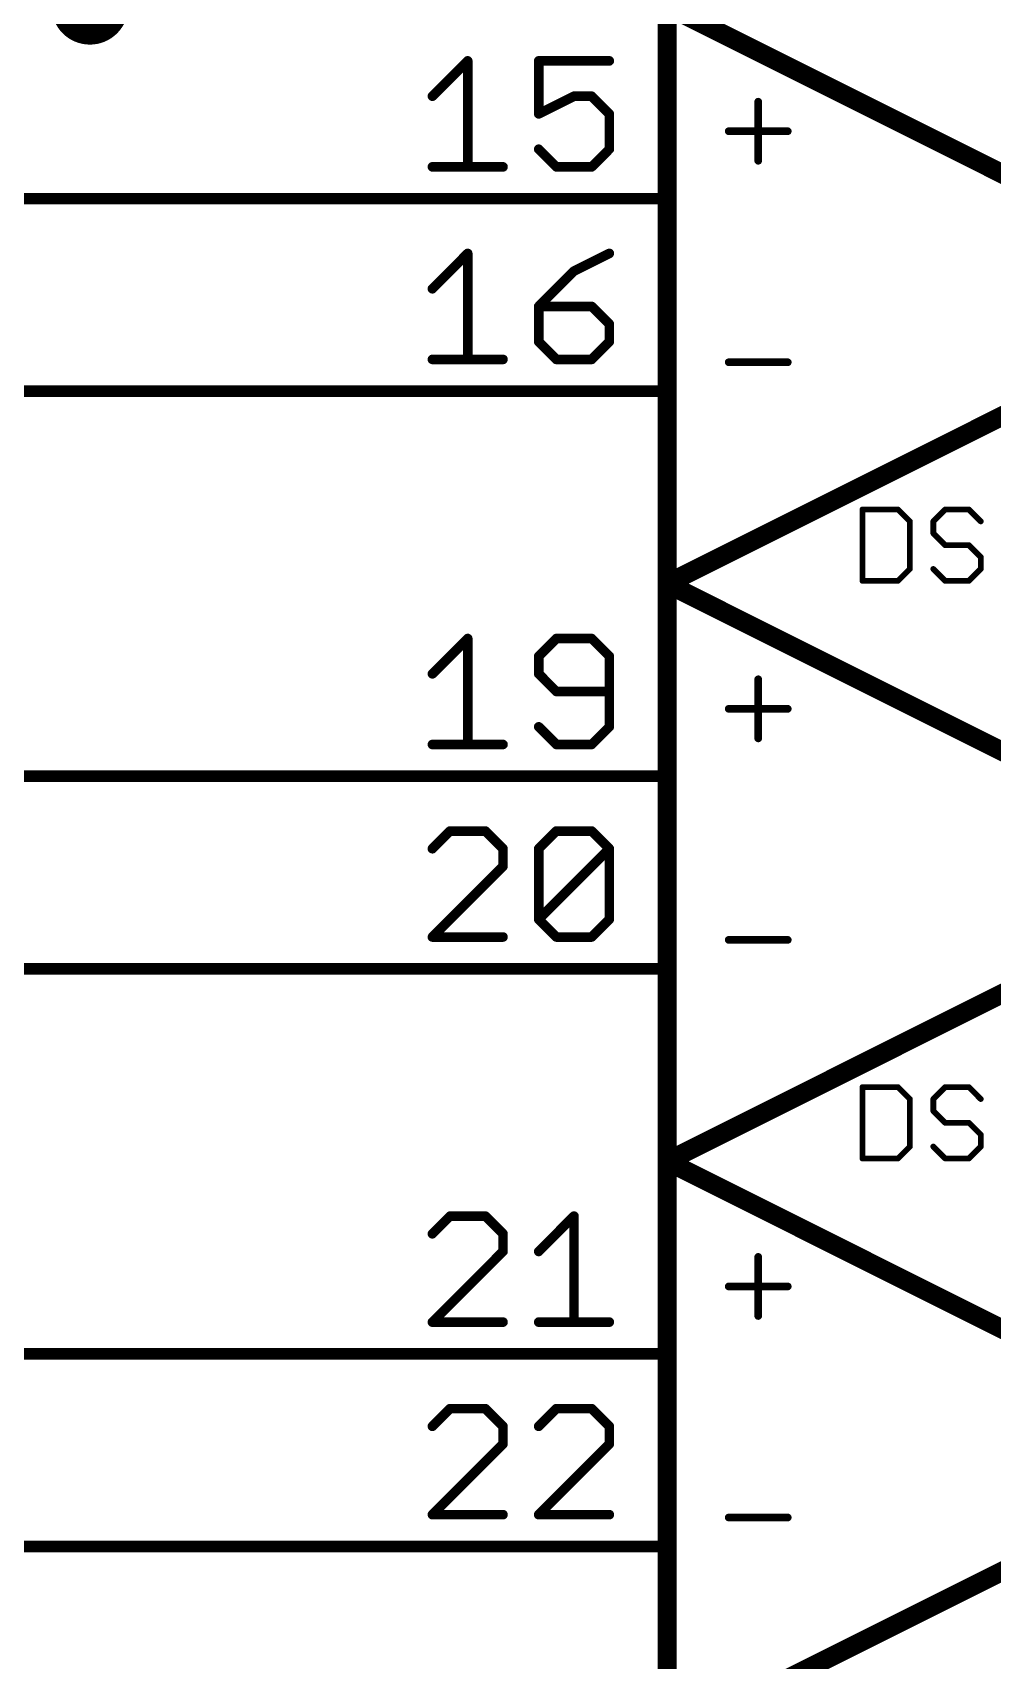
# Model space of a CAD drawing. Extents: x -72 to 265, y -97 to 216.
# Drawn here: x 6.86 to 19.53, y 34.06 to 55.53 of the extents above; entities that cross this region are included whole.
import ezdxf

# ---------------------------------------------------------------- set-up
doc = ezdxf.new("R2010")
doc.units = 0
for name, color, linetype in [('91', 94, 'CONTINUOUS'), ('94', 14, 'CONTINUOUS'), ('95', 251, 'CONTINUOUS'), ('96', 251, 'CONTINUOUS')]:
    doc.layers.add(name, color=color, linetype=linetype)

msp = doc.modelspace()

# ---------------------------------------------------------------- linework, layer by layer
at = {"layer": '91'}
for points, const_width in [([(7.62, 55.626, 1), (7.62, 56.134, 1), (7.62, 55.626)], 0.508), ([(12.7, 53.3019, 1), (12.7, 53.3781)], 0.0762), ([(12.7, 50.7619, 1), (12.7, 50.8381)], 0.0762), ([(12.7, 45.6819, 1), (12.7, 45.7581)], 0.0762), ([(12.7, 43.1419, 1), (12.7, 43.2181)], 0.0762), ([(12.7, 38.0619, 1), (12.7, 38.1381)], 0.0762), ([(12.7, 35.5219, 1), (12.7, 35.5981)], 0.0762)]:
    msp.add_lwpolyline(points, format="xyb", dxfattribs=dict(at, const_width=const_width))
at = {"layer": '91', "const_width": 0.1524}
for points in [[(5.08, 53.34), (12.7, 53.34)], [(12.7, 50.8), (5.08, 50.8)], [(5.08, 45.72), (12.7, 45.72)], [(12.7, 43.18), (5.08, 43.18)], [(5.08, 38.1), (12.7, 38.1)], [(12.7, 35.56), (5.08, 35.56)]]:
    msp.add_lwpolyline(points, dxfattribs=at)
at = {"layer": '94'}
for points, const_width in [([(15.24, 55.88), (15.24, 48.26)], 0.254), ([(22.86, 52.07), (15.24, 55.88)], 0.254), ([(12.7, 53.34), (15.24, 53.34)], 0.1524), ([(15.24, 48.26), (22.86, 52.07)], 0.254), ([(12.7, 50.8), (15.24, 50.8)], 0.1524), ([(15.24, 48.26), (15.24, 40.64)], 0.254), ([(22.86, 44.45), (15.24, 48.26)], 0.254), ([(12.7, 45.72), (15.24, 45.72)], 0.1524), ([(15.24, 40.64), (22.86, 44.45)], 0.254), ([(12.7, 43.18), (15.24, 43.18)], 0.1524), ([(15.24, 40.64), (15.24, 33.02)], 0.254), ([(22.86, 36.83), (15.24, 40.64)], 0.254), ([(12.7, 38.1), (15.24, 38.1)], 0.1524), ([(15.24, 33.02), (22.86, 36.83)], 0.254), ([(12.7, 35.56), (15.24, 35.56)], 0.1524)]:
    msp.add_lwpolyline(points, dxfattribs=dict(at, const_width=const_width))
for points, const_width in [([(12.7, 53.3781, 1), (12.7, 53.3019)], 0.0762), ([(15.24, 53.3019, 1), (15.24, 53.3781)], 0.0762), ([(12.7, 50.8381, 1), (12.7, 50.7619)], 0.0762), ([(15.24, 50.7619, 1), (15.24, 50.8381)], 0.0762), ([(15.3035, 48.26, 1), (15.1765, 48.26)], 0.127), ([(15.2684, 48.3168, 1), (15.2116, 48.2032)], 0.127), ([(15.2116, 48.3168, 1), (15.2684, 48.2032)], 0.127), ([(15.1765, 48.26, 1), (15.3035, 48.26)], 0.127), ([(12.7, 45.7581, 1), (12.7, 45.6819)], 0.0762), ([(15.24, 45.6819, 1), (15.24, 45.7581)], 0.0762), ([(12.7, 43.2181, 1), (12.7, 43.1419)], 0.0762), ([(15.24, 43.1419, 1), (15.24, 43.2181)], 0.0762), ([(15.3035, 40.64, 1), (15.1765, 40.64)], 0.127), ([(15.2684, 40.6968, 1), (15.2116, 40.5832)], 0.127), ([(15.2116, 40.6968, 1), (15.2684, 40.5832)], 0.127), ([(15.1765, 40.64, 1), (15.3035, 40.64)], 0.127), ([(12.7, 38.1381, 1), (12.7, 38.0619)], 0.0762), ([(15.24, 38.0619, 1), (15.24, 38.1381)], 0.0762), ([(12.7, 35.5981, 1), (12.7, 35.5219)], 0.0762), ([(15.24, 35.5219, 1), (15.24, 35.5981)], 0.0762)]:
    msp.add_lwpolyline(points, format="xyb", dxfattribs=dict(at, const_width=const_width))
at = {"layer": '95', "const_width": 0.127}
for points in [[(12.1413, 54.6912), (12.6074, 55.1573)], [(12.6074, 55.1573), (12.6074, 53.7591)], [(14.4768, 55.1573), (13.5446, 55.1573)], [(13.5446, 55.1573), (13.5446, 54.4582)], [(13.5446, 54.4582), (14.0107, 54.6912)], [(14.0107, 54.6912), (14.2437, 54.6912)], [(14.2437, 54.6912), (14.4768, 54.4582)], [(14.4768, 54.4582), (14.4768, 53.9921)], [(13.7777, 53.7591), (13.5446, 53.9921)], [(14.4768, 53.9921), (14.2437, 53.7591)], [(12.1413, 53.7591), (13.0735, 53.7591)], [(14.2437, 53.7591), (13.7777, 53.7591)], [(12.1413, 52.1512), (12.6074, 52.6173)], [(12.6074, 52.6173), (12.6074, 51.2191)], [(14.4768, 52.6173), (14.0107, 52.3843)], [(14.0107, 52.3843), (13.5446, 51.9182)], [(13.5446, 51.9182), (13.5446, 51.4521)], [(14.2437, 51.9182), (13.5446, 51.9182)], [(14.4768, 51.6852), (14.2437, 51.9182)], [(14.4768, 51.4521), (14.4768, 51.6852)], [(13.5446, 51.4521), (13.7777, 51.2191)], [(14.2437, 51.2191), (14.4768, 51.4521)], [(12.1413, 51.2191), (13.0735, 51.2191)], [(13.7777, 51.2191), (14.2437, 51.2191)], [(12.1413, 47.0712), (12.6074, 47.5373)], [(12.6074, 47.5373), (12.6074, 46.1391)], [(13.7777, 47.5373), (13.5446, 47.3043)], [(14.2437, 47.5373), (13.7777, 47.5373)], [(14.4768, 47.3043), (14.2437, 47.5373)], [(13.5446, 47.3043), (13.5446, 47.0712)], [(14.4768, 46.3721), (14.4768, 47.3043)], [(13.5446, 47.0712), (13.7777, 46.8382)], [(13.7777, 46.8382), (14.4768, 46.8382)], [(13.5446, 46.3721), (13.7777, 46.1391)], [(14.2437, 46.1391), (14.4768, 46.3721)], [(12.1413, 46.1391), (13.0735, 46.1391)], [(13.7777, 46.1391), (14.2437, 46.1391)], [(12.3744, 44.9973), (12.1413, 44.7643)], [(12.8404, 44.9973), (12.3744, 44.9973)], [(13.0735, 44.7643), (12.8404, 44.9973)], [(13.5446, 44.7643), (13.7777, 44.9973)], [(13.7777, 44.9973), (14.2437, 44.9973)], [(14.2437, 44.9973), (14.4768, 44.7643)], [(13.0735, 44.5312), (13.0735, 44.7643)], [(13.5446, 43.8321), (13.5446, 44.7643)], [(13.5446, 43.8321), (14.4768, 44.7643)], [(14.4768, 44.7643), (14.4768, 43.8321)], [(12.1413, 43.5991), (13.0735, 44.5312)], [(13.7777, 43.5991), (13.5446, 43.8321)], [(14.4768, 43.8321), (14.2437, 43.5991)], [(13.0735, 43.5991), (12.1413, 43.5991)], [(14.2437, 43.5991), (13.7777, 43.5991)], [(12.3744, 39.9173), (12.1413, 39.6843)], [(12.8404, 39.9173), (12.3744, 39.9173)], [(13.0735, 39.6843), (12.8404, 39.9173)], [(13.5446, 39.4512), (14.0107, 39.9173)], [(14.0107, 39.9173), (14.0107, 38.5191)], [(13.0735, 39.4512), (13.0735, 39.6843)], [(12.1413, 38.5191), (13.0735, 39.4512)], [(13.0735, 38.5191), (12.1413, 38.5191)], [(13.5446, 38.5191), (14.4768, 38.5191)], [(12.3744, 37.3773), (12.1413, 37.1443)], [(12.8404, 37.3773), (12.3744, 37.3773)], [(13.0735, 37.1443), (12.8404, 37.3773)], [(13.7777, 37.3773), (13.5446, 37.1443)], [(14.2437, 37.3773), (13.7777, 37.3773)], [(14.4768, 37.1443), (14.2437, 37.3773)], [(13.0735, 36.9112), (13.0735, 37.1443)], [(14.4768, 36.9112), (14.4768, 37.1443)], [(12.1413, 35.9791), (13.0735, 36.9112)], [(13.5446, 35.9791), (14.4768, 36.9112)], [(13.0735, 35.9791), (12.1413, 35.9791)], [(14.4768, 35.9791), (13.5446, 35.9791)]]:
    msp.add_lwpolyline(points, dxfattribs=at)
at = {"layer": '95', "const_width": 0.0635}
for points in [[(12.6392, 55.1573, 1), (12.5757, 55.1573)], [(12.6299, 55.1348, 1), (12.585, 55.1797)], [(13.5446, 55.189, 1), (13.5446, 55.1255)], [(13.5764, 55.1573, 1), (13.5129, 55.1573)], [(14.4768, 55.1255, 1), (14.4768, 55.189)], [(12.1189, 54.7137, 1), (12.1638, 54.6688)], [(14.0107, 54.723, 1), (14.0107, 54.6595)], [(14.0249, 54.6628, 1), (13.9965, 54.7196)], [(14.2662, 54.7137, 1), (14.2213, 54.6688)], [(14.2437, 54.6595, 1), (14.2437, 54.723)], [(13.5304, 54.4866, 1), (13.5588, 54.4298)], [(13.5129, 54.4582, 1), (13.5764, 54.4582)], [(14.5085, 54.4582, 1), (14.445, 54.4582)], [(14.4543, 54.4357, 1), (14.4992, 54.4806)], [(13.5671, 54.0146, 1), (13.5222, 53.9697)], [(14.445, 53.9921, 1), (14.5085, 53.9921)], [(14.4992, 53.9697, 1), (14.4543, 54.0146)], [(12.1413, 53.7909, 1), (12.1413, 53.7274)], [(12.5757, 53.7591, 1), (12.6392, 53.7591)], [(13.0735, 53.7274, 1), (13.0735, 53.7909)], [(13.7777, 53.7909, 1), (13.7777, 53.7274)], [(13.7552, 53.7366, 1), (13.8001, 53.7816)], [(14.2213, 53.7816, 1), (14.2662, 53.7366)], [(14.2437, 53.7274, 1), (14.2437, 53.7909)], [(12.6392, 52.6173, 1), (12.5757, 52.6173)], [(12.6299, 52.5948, 1), (12.585, 52.6397)], [(14.4909, 52.5889, 1), (14.4626, 52.6457)], [(13.9965, 52.4127, 1), (14.0249, 52.3559)], [(14.0331, 52.3618, 1), (13.9882, 52.4067)], [(12.1189, 52.1737, 1), (12.1638, 52.1288)], [(13.5446, 51.9499, 1), (13.5446, 51.8864)], [(13.5764, 51.9182, 1), (13.5129, 51.9182)], [(13.5222, 51.9406, 1), (13.5671, 51.8957)], [(14.2662, 51.9406, 1), (14.2213, 51.8957)], [(14.2437, 51.8864, 1), (14.2437, 51.9499)], [(14.5085, 51.6852, 1), (14.445, 51.6852)], [(14.4543, 51.6627, 1), (14.4992, 51.7076)], [(13.5671, 51.4746, 1), (13.5222, 51.4297)], [(13.5129, 51.4521, 1), (13.5764, 51.4521)], [(14.445, 51.4521, 1), (14.5085, 51.4521)], [(14.4992, 51.4297, 1), (14.4543, 51.4746)], [(12.1413, 51.2509, 1), (12.1413, 51.1874)], [(12.5757, 51.2191, 1), (12.6392, 51.2191)], [(13.0735, 51.1874, 1), (13.0735, 51.2509)], [(13.7777, 51.2509, 1), (13.7777, 51.1874)], [(13.7552, 51.1966, 1), (13.8001, 51.2416)], [(14.2213, 51.2416, 1), (14.2662, 51.1966)], [(14.2437, 51.1874, 1), (14.2437, 51.2509)], [(12.6392, 47.5373, 1), (12.5757, 47.5373)], [(12.6299, 47.5148, 1), (12.585, 47.5597)], [(13.7777, 47.569, 1), (13.7777, 47.5055)], [(13.8001, 47.5148, 1), (13.7552, 47.5597)], [(14.2662, 47.5597, 1), (14.2213, 47.5148)], [(14.2437, 47.5055, 1), (14.2437, 47.569)], [(13.5764, 47.3043, 1), (13.5129, 47.3043)], [(13.5222, 47.3267, 1), (13.5671, 47.2818)], [(14.5085, 47.3043, 1), (14.445, 47.3043)], [(14.4543, 47.2818, 1), (14.4992, 47.3267)], [(12.1189, 47.0937, 1), (12.1638, 47.0488)], [(13.5671, 47.0937, 1), (13.5222, 47.0488)], [(13.5129, 47.0712, 1), (13.5764, 47.0712)], [(13.7777, 46.8699, 1), (13.7777, 46.8064)], [(13.7552, 46.8157, 1), (13.8001, 46.8606)], [(14.4768, 46.8064, 1), (14.4768, 46.8699)], [(13.5671, 46.3946, 1), (13.5222, 46.3497)], [(14.445, 46.3721, 1), (14.5085, 46.3721)], [(14.4992, 46.3497, 1), (14.4543, 46.3946)], [(12.1413, 46.1709, 1), (12.1413, 46.1073)], [(13.0735, 46.1073, 1), (13.0735, 46.1709)], [(13.7777, 46.1709, 1), (13.7777, 46.1073)], [(13.7552, 46.1166, 1), (13.8001, 46.1616)], [(14.2213, 46.1616, 1), (14.2662, 46.1166)], [(14.2437, 46.1073, 1), (14.2437, 46.1709)], [(12.5757, 46.1391, 1), (12.6392, 46.1391)], [(12.3744, 45.029, 1), (12.3744, 44.9655)], [(12.3968, 44.9748, 1), (12.3519, 45.0197)], [(12.8629, 45.0197, 1), (12.818, 44.9748)], [(12.8404, 44.9655, 1), (12.8404, 45.029)], [(13.7777, 45.029, 1), (13.7777, 44.9655)], [(13.8001, 44.9748, 1), (13.7552, 45.0197)], [(14.2662, 45.0197, 1), (14.2213, 44.9748)], [(14.2437, 44.9655, 1), (14.2437, 45.029)], [(12.1189, 44.7867, 1), (12.1638, 44.7418)], [(13.1052, 44.7643, 1), (13.0417, 44.7643)], [(13.051, 44.7418, 1), (13.0959, 44.7867)], [(13.5764, 44.7643, 1), (13.5129, 44.7643)], [(13.5222, 44.7867, 1), (13.5671, 44.7418)], [(14.5085, 44.7643, 1), (14.445, 44.7643)], [(14.4992, 44.7418, 1), (14.4543, 44.7867)], [(14.4543, 44.7418, 1), (14.4992, 44.7867)], [(13.0417, 44.5312, 1), (13.1052, 44.5312)], [(13.0959, 44.5088, 1), (13.051, 44.5537)], [(13.5671, 43.8546, 1), (13.5222, 43.8097)], [(13.5222, 43.8546, 1), (13.5671, 43.8097)], [(13.5129, 43.8321, 1), (13.5764, 43.8321)], [(14.445, 43.8321, 1), (14.5085, 43.8321)], [(14.4992, 43.8097, 1), (14.4543, 43.8546)], [(12.1413, 43.6309, 1), (12.1413, 43.5673)], [(12.1189, 43.6216, 1), (12.1638, 43.5766)], [(13.0735, 43.5673, 1), (13.0735, 43.6309)], [(13.7777, 43.6309, 1), (13.7777, 43.5673)], [(13.7552, 43.5766, 1), (13.8001, 43.6216)], [(14.2213, 43.6216, 1), (14.2662, 43.5766)], [(14.2437, 43.5673, 1), (14.2437, 43.6309)], [(12.3744, 39.949, 1), (12.3744, 39.8855)], [(12.3968, 39.8948, 1), (12.3519, 39.9397)], [(12.8629, 39.9397, 1), (12.818, 39.8948)], [(12.8404, 39.8855, 1), (12.8404, 39.949)], [(14.0424, 39.9173, 1), (13.9789, 39.9173)], [(14.0331, 39.8948, 1), (13.9882, 39.9397)], [(12.1189, 39.7067, 1), (12.1638, 39.6618)], [(13.1052, 39.6843, 1), (13.0417, 39.6843)], [(13.051, 39.6618, 1), (13.0959, 39.7067)], [(13.0959, 39.4288, 1), (13.051, 39.4737)], [(13.0417, 39.4512, 1), (13.1052, 39.4512)], [(13.5222, 39.4737, 1), (13.5671, 39.4288)], [(12.1413, 38.5509, 1), (12.1413, 38.4873)], [(12.1189, 38.5416, 1), (12.1638, 38.4966)], [(13.0735, 38.4873, 1), (13.0735, 38.5509)], [(13.5446, 38.5509, 1), (13.5446, 38.4873)], [(13.9789, 38.5191, 1), (14.0424, 38.5191)], [(14.4768, 38.4873, 1), (14.4768, 38.5509)], [(12.3744, 37.409, 1), (12.3744, 37.3455)], [(12.3968, 37.3548, 1), (12.3519, 37.3997)], [(12.8629, 37.3997, 1), (12.818, 37.3548)], [(12.8404, 37.3455, 1), (12.8404, 37.409)], [(13.7777, 37.409, 1), (13.7777, 37.3455)], [(13.8001, 37.3548, 1), (13.7552, 37.3997)], [(14.2662, 37.3997, 1), (14.2213, 37.3548)], [(14.2437, 37.3455, 1), (14.2437, 37.409)], [(12.1189, 37.1667, 1), (12.1638, 37.1218)], [(13.1052, 37.1443, 1), (13.0417, 37.1443)], [(13.051, 37.1218, 1), (13.0959, 37.1667)], [(13.5222, 37.1667, 1), (13.5671, 37.1218)], [(14.5085, 37.1443, 1), (14.445, 37.1443)], [(14.4543, 37.1218, 1), (14.4992, 37.1667)], [(13.0417, 36.9112, 1), (13.1052, 36.9112)], [(13.0959, 36.8888, 1), (13.051, 36.9337)], [(14.445, 36.9112, 1), (14.5085, 36.9112)], [(14.4992, 36.8888, 1), (14.4543, 36.9337)], [(12.1413, 36.0109, 1), (12.1413, 35.9474)], [(12.1189, 36.0016, 1), (12.1638, 35.9566)], [(13.0735, 35.9474, 1), (13.0735, 36.0109)], [(13.5446, 36.0109, 1), (13.5446, 35.9474)], [(13.5222, 36.0016, 1), (13.5671, 35.9566)], [(14.4768, 35.9474, 1), (14.4768, 36.0109)]]:
    msp.add_lwpolyline(points, format="xyb", dxfattribs=at)
at = {"layer": '96'}
for points, const_width in [([(16.4426, 54.6193), (16.4426, 53.8397)], 0.1016), ([(16.0528, 54.2295), (16.8324, 54.2295)], 0.1016), ([(16.0528, 51.1815), (16.8324, 51.1815)], 0.1016), ([(17.8181, 49.2387), (17.8181, 48.2981)], 0.0762), ([(18.2884, 49.2387), (17.8181, 49.2387)], 0.0762), ([(18.4452, 49.0819), (18.2884, 49.2387)], 0.0762), ([(18.9104, 49.2387), (18.7536, 49.0819)], 0.0762), ([(19.2239, 49.2387), (18.9104, 49.2387)], 0.0762), ([(19.3807, 49.0819), (19.2239, 49.2387)], 0.0762), ([(18.4452, 48.4549), (18.4452, 49.0819)], 0.0762), ([(18.7536, 49.0819), (18.7536, 48.9252)], 0.0762), ([(18.7536, 48.9252), (18.9104, 48.7684)], 0.0762), ([(18.9104, 48.7684), (19.2239, 48.7684)], 0.0762), ([(19.2239, 48.7684), (19.3807, 48.6116)], 0.0762), ([(19.3807, 48.6116), (19.3807, 48.4549)], 0.0762), ([(17.8181, 48.2981), (18.2884, 48.2981)], 0.0762), ([(18.2884, 48.2981), (18.4452, 48.4549)], 0.0762), ([(18.9104, 48.2981), (18.7536, 48.4549)], 0.0762), ([(19.2239, 48.2981), (18.9104, 48.2981)], 0.0762), ([(19.3807, 48.4549), (19.2239, 48.2981)], 0.0762), ([(16.4426, 46.9993), (16.4426, 46.2197)], 0.1016), ([(16.0528, 46.6095), (16.8324, 46.6095)], 0.1016), ([(16.0528, 43.5615), (16.8324, 43.5615)], 0.1016), ([(17.8181, 41.6187), (17.8181, 40.6781)], 0.0762), ([(18.2884, 41.6187), (17.8181, 41.6187)], 0.0762), ([(18.4452, 41.4619), (18.2884, 41.6187)], 0.0762), ([(18.4452, 40.8349), (18.4452, 41.4619)], 0.0762), ([(18.9104, 41.6187), (18.7536, 41.4619)], 0.0762), ([(18.7536, 41.4619), (18.7536, 41.3052)], 0.0762), ([(19.2239, 41.6187), (18.9104, 41.6187)], 0.0762), ([(19.3807, 41.4619), (19.2239, 41.6187)], 0.0762), ([(18.7536, 41.3052), (18.9104, 41.1484)], 0.0762), ([(18.9104, 41.1484), (19.2239, 41.1484)], 0.0762), ([(19.2239, 41.1484), (19.3807, 40.9916)], 0.0762), ([(19.3807, 40.9916), (19.3807, 40.8349)], 0.0762), ([(18.2884, 40.6781), (18.4452, 40.8349)], 0.0762), ([(18.9104, 40.6781), (18.7536, 40.8349)], 0.0762), ([(19.3807, 40.8349), (19.2239, 40.6781)], 0.0762), ([(17.8181, 40.6781), (18.2884, 40.6781)], 0.0762), ([(19.2239, 40.6781), (18.9104, 40.6781)], 0.0762), ([(16.4426, 39.3793), (16.4426, 38.5997)], 0.1016), ([(16.0528, 38.9895), (16.8324, 38.9895)], 0.1016), ([(16.0528, 35.9415), (16.8324, 35.9415)], 0.1016)]:
    msp.add_lwpolyline(points, dxfattribs=dict(at, const_width=const_width))
for points, const_width in [([(16.468, 54.6193, 1), (16.4172, 54.6193)], 0.0508), ([(16.0528, 54.2549, 1), (16.0528, 54.2041)], 0.0508), ([(16.8324, 54.2041, 1), (16.8324, 54.2549)], 0.0508), ([(16.4172, 53.8397, 1), (16.468, 53.8397)], 0.0508), ([(16.0528, 51.2069, 1), (16.0528, 51.1561)], 0.0508), ([(16.8324, 51.1561, 1), (16.8324, 51.2069)], 0.0508), ([(17.8181, 49.2578, 1), (17.8181, 49.2197)], 0.0381), ([(17.8372, 49.2387, 1), (17.7991, 49.2387)], 0.0381), ([(18.3019, 49.2522, 1), (18.2749, 49.2252)], 0.0381), ([(18.2884, 49.2197, 1), (18.2884, 49.2578)], 0.0381), ([(18.9104, 49.2578, 1), (18.9104, 49.2197)], 0.0381), ([(18.9239, 49.2252, 1), (18.8969, 49.2522)], 0.0381), ([(19.2374, 49.2522, 1), (19.2104, 49.2252)], 0.0381), ([(19.2239, 49.2197, 1), (19.2239, 49.2578)], 0.0381), ([(18.4642, 49.0819, 1), (18.4261, 49.0819)], 0.0381), ([(18.4317, 49.0685, 1), (18.4586, 49.0954)], 0.0381), ([(18.7401, 49.0954, 1), (18.7671, 49.0685)], 0.0381), ([(18.7727, 49.0819, 1), (18.7346, 49.0819)], 0.0381), ([(19.3672, 49.0685, 1), (19.3942, 49.0954)], 0.0381), ([(18.7671, 48.9386, 1), (18.7401, 48.9117)], 0.0381), ([(18.7346, 48.9252, 1), (18.7727, 48.9252)], 0.0381), ([(18.9104, 48.7874, 1), (18.9104, 48.7493)], 0.0381), ([(18.8969, 48.7549, 1), (18.9239, 48.7819)], 0.0381), ([(19.2374, 48.7819, 1), (19.2104, 48.7549)], 0.0381), ([(19.2239, 48.7493, 1), (19.2239, 48.7874)], 0.0381), ([(19.3997, 48.6116, 1), (19.3616, 48.6116)], 0.0381), ([(19.3672, 48.5982, 1), (19.3942, 48.6251)], 0.0381), ([(17.8181, 48.3172, 1), (17.8181, 48.2791)], 0.0381), ([(18.2749, 48.3116, 1), (18.3019, 48.2846)], 0.0381), ([(18.2884, 48.2791, 1), (18.2884, 48.3172)], 0.0381), ([(18.4261, 48.4549, 1), (18.4642, 48.4549)], 0.0381), ([(18.4586, 48.4414, 1), (18.4317, 48.4683)], 0.0381), ([(18.7671, 48.4683, 1), (18.7401, 48.4414)], 0.0381), ([(18.9104, 48.3172, 1), (18.9104, 48.2791)], 0.0381), ([(18.8969, 48.2846, 1), (18.9239, 48.3116)], 0.0381), ([(19.2104, 48.3116, 1), (19.2374, 48.2846)], 0.0381), ([(19.2239, 48.2791, 1), (19.2239, 48.3172)], 0.0381), ([(19.3616, 48.4549, 1), (19.3997, 48.4549)], 0.0381), ([(19.3942, 48.4414, 1), (19.3672, 48.4683)], 0.0381), ([(17.7991, 48.2981, 1), (17.8372, 48.2981)], 0.0381), ([(16.468, 46.9993, 1), (16.4172, 46.9993)], 0.0508), ([(16.0528, 46.6349, 1), (16.0528, 46.5841)], 0.0508), ([(16.8324, 46.5841, 1), (16.8324, 46.6349)], 0.0508), ([(16.4172, 46.2197, 1), (16.468, 46.2197)], 0.0508), ([(16.0528, 43.5869, 1), (16.0528, 43.5361)], 0.0508), ([(16.8324, 43.5361, 1), (16.8324, 43.5869)], 0.0508), ([(17.8372, 41.6187, 1), (17.7991, 41.6187)], 0.0381), ([(17.8181, 41.6378, 1), (17.8181, 41.5997)], 0.0381), ([(18.3019, 41.6322, 1), (18.2749, 41.6052)], 0.0381), ([(18.2884, 41.5997, 1), (18.2884, 41.6378)], 0.0381), ([(18.4642, 41.4619, 1), (18.4261, 41.4619)], 0.0381), ([(18.4317, 41.4485, 1), (18.4586, 41.4754)], 0.0381), ([(18.7401, 41.4754, 1), (18.7671, 41.4485)], 0.0381), ([(18.7727, 41.4619, 1), (18.7346, 41.4619)], 0.0381), ([(18.9104, 41.6378, 1), (18.9104, 41.5997)], 0.0381), ([(18.9239, 41.6052, 1), (18.8969, 41.6322)], 0.0381), ([(19.2374, 41.6322, 1), (19.2104, 41.6052)], 0.0381), ([(19.2239, 41.5997, 1), (19.2239, 41.6378)], 0.0381), ([(19.3672, 41.4485, 1), (19.3942, 41.4754)], 0.0381), ([(18.7671, 41.3186, 1), (18.7401, 41.2917)], 0.0381), ([(18.7346, 41.3052, 1), (18.7727, 41.3052)], 0.0381), ([(18.9104, 41.1675, 1), (18.9104, 41.1294)], 0.0381), ([(18.8969, 41.1349, 1), (18.9239, 41.1619)], 0.0381), ([(19.2374, 41.1619, 1), (19.2104, 41.1349)], 0.0381), ([(19.2239, 41.1294, 1), (19.2239, 41.1675)], 0.0381), ([(19.3997, 40.9916, 1), (19.3616, 40.9916)], 0.0381), ([(19.3672, 40.9782, 1), (19.3942, 41.0051)], 0.0381), ([(18.4261, 40.8349, 1), (18.4642, 40.8349)], 0.0381), ([(18.4586, 40.8214, 1), (18.4317, 40.8483)], 0.0381), ([(18.7671, 40.8483, 1), (18.7401, 40.8214)], 0.0381), ([(19.3616, 40.8349, 1), (19.3997, 40.8349)], 0.0381), ([(19.3942, 40.8214, 1), (19.3672, 40.8483)], 0.0381), ([(17.8181, 40.6972, 1), (17.8181, 40.6591)], 0.0381), ([(17.7991, 40.6781, 1), (17.8372, 40.6781)], 0.0381), ([(18.2749, 40.6916, 1), (18.3019, 40.6646)], 0.0381), ([(18.2884, 40.6591, 1), (18.2884, 40.6972)], 0.0381), ([(18.9104, 40.6972, 1), (18.9104, 40.6591)], 0.0381), ([(18.8969, 40.6646, 1), (18.9239, 40.6916)], 0.0381), ([(19.2104, 40.6916, 1), (19.2374, 40.6646)], 0.0381), ([(19.2239, 40.6591, 1), (19.2239, 40.6972)], 0.0381), ([(16.468, 39.3793, 1), (16.4172, 39.3793)], 0.0508), ([(16.0528, 39.0149, 1), (16.0528, 38.9641)], 0.0508), ([(16.8324, 38.9641, 1), (16.8324, 39.0149)], 0.0508), ([(16.4172, 38.5997, 1), (16.468, 38.5997)], 0.0508), ([(16.0528, 35.9669, 1), (16.0528, 35.9161)], 0.0508), ([(16.8324, 35.9161, 1), (16.8324, 35.9669)], 0.0508)]:
    msp.add_lwpolyline(points, format="xyb", dxfattribs=dict(at, const_width=const_width))

doc.saveas('drawing.dxf')
